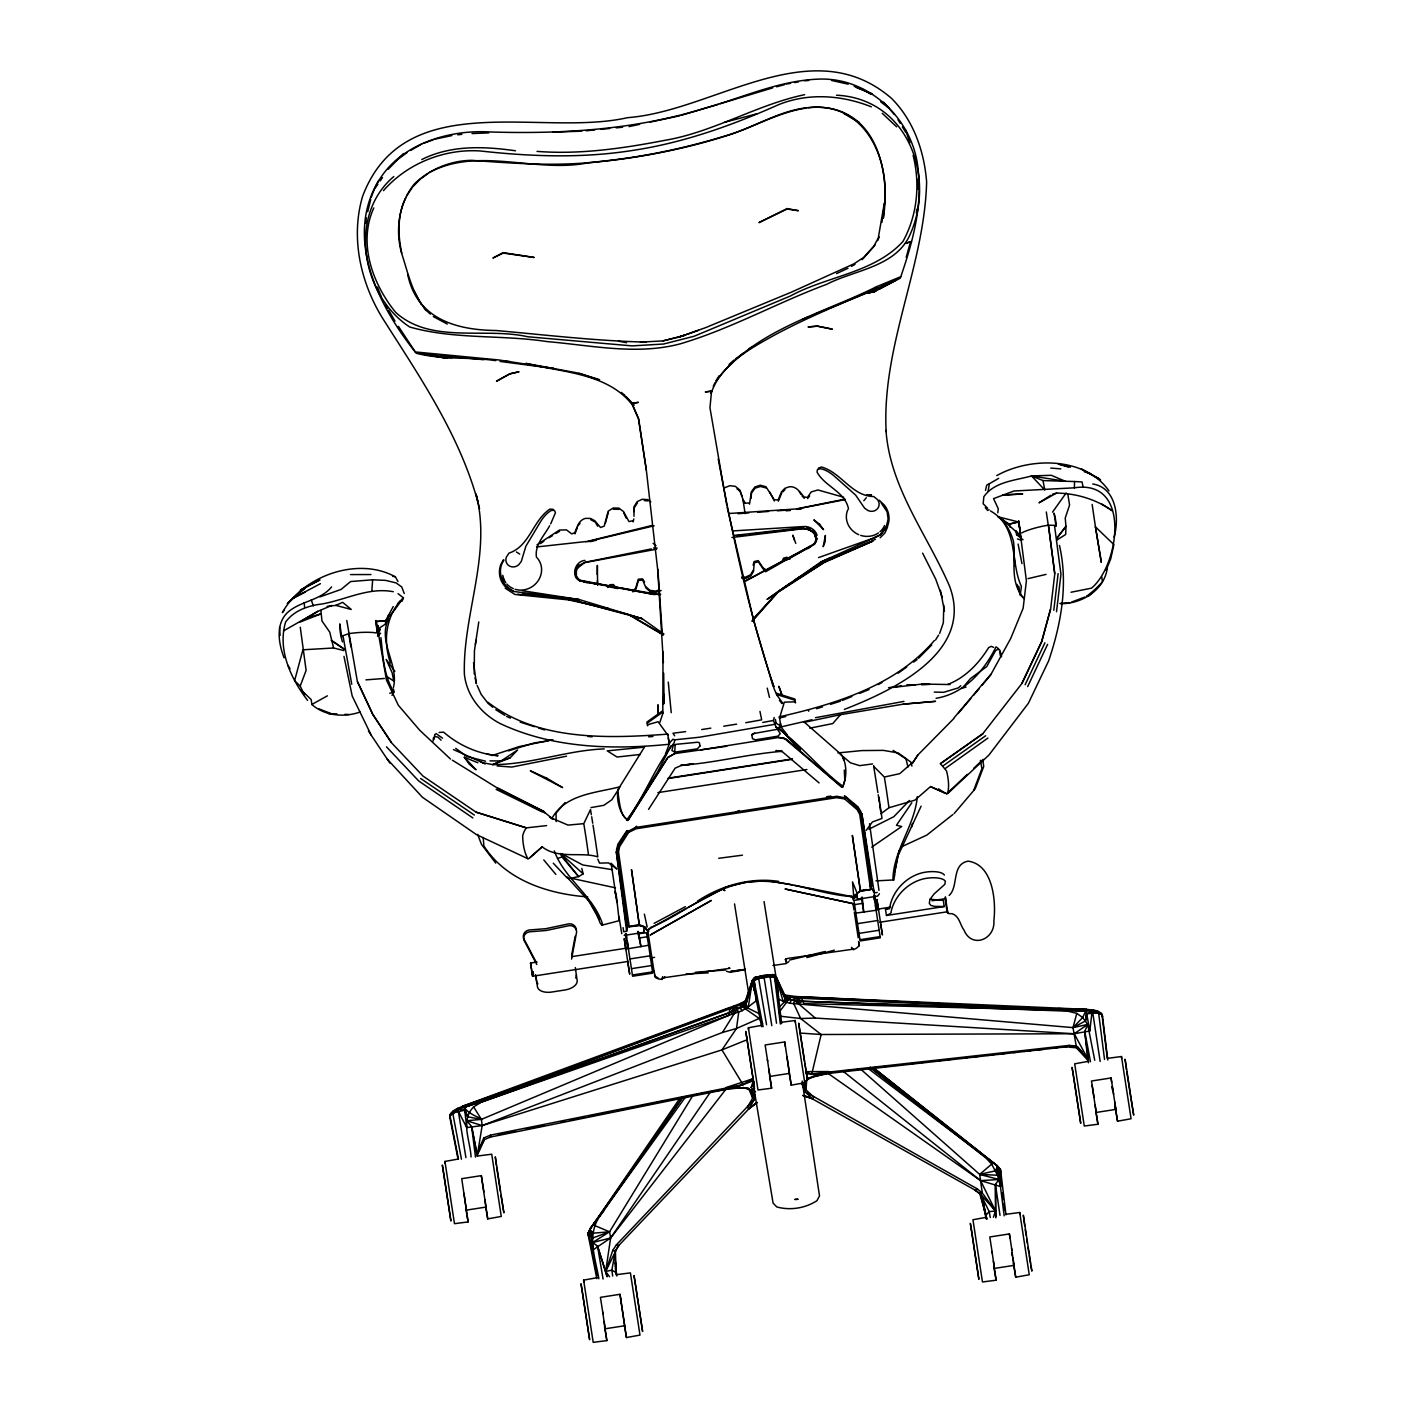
<?xml version="1.0" encoding="UTF-8"?>
<svg xmlns="http://www.w3.org/2000/svg" width="1413" height="1413" viewBox="0 0 1413 1413"><rect width="100%" height="100%" fill="white"/><g stroke="black" fill="none" stroke-linecap="round" stroke-linejoin="round"><path stroke-width="1.5" d="M377.73 633.713L375.77 620.501L376.865 629.739L385.555 623.981L385.572 620.855L393.238 606.548M1076.777 1013.368L1082.676 1017.537L1087.692 1024.443L1084.742 1031.437L1087.904 1060.404L1076.529 1047.792L1073.015 1027.622L1076.777 1013.368L1067.822 1011.178L802.213 1001.287L785.381 999.415L783.138 1001.375L777.786 998.62M457.936 1158.625L449.899 1117.683C449.299 1110.742 458.112 1108.446 463.058 1106.061L740.235 1003.619L746.082 1000.598L754.948 977.354L772.858 974.581L776.037 976.683L785.504 996.536L784.303 1002.1L778.581 1007.734M860.694 813.658L857.726 808.713L845.292 796.879L857.567 807.741L860.535 812.722L871.256 887.558L870.549 889.519L860.287 891.161L857.196 893.405L854.07 898.527L850.485 896.513C815.637 893.67 781.972 876.908 746.612 882.33C710.88 887.982 683.397 914.176 650.616 927.511L647.702 930.531L643.851 926.628L639.506 925.391L628.626 926.08M598.865 1278.712C595.544 1259.054 586.943 1236.499 598.741 1217.812L682.779 1097.442M827.947 1073.315L980.587 1180.614L1000.457 1186.531L1000.422 1169.31L996.271 1164.948L873.64 1067.928M664.057 703.533L663.686 673.189M731.263 1088.346L746.453 1087.798L752.105 1090.624L752.652 1098.148L747.265 1107.403L748.943 1108.746L754.471 1099.243L754.542 1094.669L752.105 1090.624L743.044 1087.392M827.877 1073.015L809.172 1078.066L805.993 1081.122L804.756 1084.831L806.011 1089.865L813.747 1097.089L812.546 1098.872L804.633 1091.454L804.545 1082.482L809.172 1078.066L813.976 1075.929M762.508 1023.471L759.205 1018.49L742.885 1007.063L744.192 1001.782L747.371 1007.84L760.123 1014.163M997.825 512.778L998.232 508.68L993.569 498.63L1013.951 491L1074.392 487.821L1074.516 481.533L1043.006 480.561L1031.508 475.951C1015.24 480.491 994.399 481.621 983.854 496.705L983.165 503.752L987.634 508.256M449.899 1117.683L449.917 1115.369L458.395 1109.452L739.617 1005.173L744.598 1002.877L752.458 980.339L772.858 974.581L776.037 976.683L783.138 1001.375L789.973 1003.283L1073.015 1027.622L1085.555 1020.893L1086.615 1009.359C1091.949 1010.101 1101.292 1009.677 1102.529 1016.477L1107.792 1060.068M597.187 574.42L597.399 565.589M388.716 618.488C377.077 641.961 399.278 664.269 393.397 687.583M662.821 713L663.015 651.852M597.346 565.465L597.646 584.841M663.456 704.239L663.757 694.154M365.985 223.448L366.197 217.814M393.291 591.711C368.563 586.96 345.867 599.783 321.987 603.987C308.175 605.682 294.045 610.398 285.55 622.126C277.407 649.962 290.848 678.629 307.61 700.424M433.19 740.977L433.332 738.081L435.222 736.526L437.995 737.18L441.068 740.2M433.95 739.547L434.815 734.548L436.228 733.665L442.499 738.151M644.787 746.559L618.205 789.249C615.838 798.61 619.83 815.566 628.22 820.141L667.854 757.633L674.655 753.606L675.131 744.898M806.258 1073.703L811.769 1074.004L821.147 1034.51L800.659 1018.526L793.717 1003.566L795.625 996.501L783.385 994.823L785.504 996.536L801.613 998.32L1092.125 1011.178L1101.91 1014.269L1102.529 1016.477M887.576 526.961L884.997 532.86L880.105 537.805M916.436 213.116L916.701 209.248M918.132 189.271L917.726 179.257M371.866 590.563L372.643 579.807L385.555 580.372L396.135 582.933L401.751 586.978L404.242 593.531M806.788 1079.002L806.011 1089.865L804.633 1091.454L977.266 1188.863L982.3 1192.996L995.529 1211.012L995.723 1216.54M474.22 673.895L474.432 650.722L478.777 621.985M465.919 1157.618L457.83 1108.234L452.672 1112.737L461.45 1159.208M617.852 792.181C619.565 800.517 619.618 816.202 628.22 820.141M633.907 511.577L634.225 507.815L637.422 502.798M870.655 885.792L870.585 889.466L859.74 814.418L857.179 809.684L844.568 798.875L836.461 797.691L636.133 828.76L628.714 832.345L619.671 846.528L618.541 851.827L629.244 926.946L639.365 925.374L643.127 926.592L647.702 930.531M998.956 1167.986L1000.068 1173.373L1000.422 1169.31L996.271 1164.948M894.906 874.064L893.723 879.946L875.919 880.882M711.534 391.136L705.352 391.949L711.551 391.101L709.962 407.792L726.741 505.077M943.796 605.17L943.336 622.78L939.663 633.413M750.886 498.718L751.557 493.013L755.019 488.227L760.406 486.461L766.111 487.962M775.896 978.838L774.024 974.846L763.762 975.429L753.818 977.99L752.458 980.339L748.342 1006.763L742.214 1010.684L481.444 1102.105L464.365 1107.244L463.058 1106.061L460.249 1109.134M1053.798 610.292L1058.125 573.625M1056.518 611.723L1060.951 574.279L1054.487 525.353L1048.269 525.194A47.194 17.451 -9 0 0 1023.948 531.783L1021.882 532.842M656.586 549.18L585.106 562.551C578.924 563.928 574.437 570.781 576.451 576.946L580.001 580.566L596.392 584.187M881.924 222.424L882.436 218.185M882.966 213.946C893.122 164.915 867.423 100.464 808.148 107.794M1000.457 1186.531L997.525 1175.245L997.49 1166.114L873.287 1067.698M917.302 796.632C914.829 825.722 893.369 850.22 892.945 879.487L893.723 879.946M605.329 523.393L608.314 512.424M1021.369 536.516L1002.841 519.79C1007.451 526.766 1011.743 534.043 1013.651 542.274C1015.682 561.773 1009.341 582.721 1024.319 598.776L1020.274 594.944L1021.405 586.448C1009.783 561.403 1019.356 527.349 990.46 510.923M999.874 1173.179L1000.422 1169.31L998.267 1169.222L1004.184 1215.869M607.184 1276.787L605.665 1271.47L610.628 1237.982L609.551 1231.8L693.235 1094.898M475.386 644.434L476.004 640.23M988.164 491.123L989.33 483.758L998.655 478.353M1085.555 1020.893L1086.703 1013.757L1085.767 1010.878L795.625 996.501L801.613 998.32L803.891 1003.654L1085.767 1010.878L1082.676 1017.537L1073.015 1027.622L1087.692 1024.443L1094.739 1060.262M799.97 1033.044L821.147 1034.51L1074.233 1033.751L1089.794 1030.978L1092.284 1009.853L1098.555 1012.573L1104.542 1059.467M452.672 1112.737L452.902 1111.325L456.576 1110.229M481.144 1145.36L484.27 1139.637L490.541 1137.041L726.264 1089.352L726.264 1087.427L752.175 1079.037L751.663 1081.404L743.026 1084.654L490.541 1135.116L483.741 1137.942L484.27 1139.637L477.382 1155.092L482.151 1125.578L481.409 1119.379L473.638 1106.909L481.444 1102.105L729.956 1012.485L745.587 1005.597L748.342 1006.763L756.344 1000.757M775.401 719.411L776.09 723.226L774.554 724.357L699.523 737.215L674.725 739.829L674.16 742.938C655.049 765.881 645.158 796.226 626.63 820.017L626.948 820.299M571.629 955.17L575.162 936.289M571.576 959.091L576.663 931.803A6.694 6.447 -10.4 0 0 568.997 925.674L546.089 930.513L529.345 931.821A6.694 6.447 -10.4 0 0 523.852 939.998L536.781 964.478M899.11 850.661L894.5 873.34L897.767 856.243L921.099 806.169M377.112 632.106L378.384 625.835M711.551 391.101L711.039 393.538C720.701 364.731 749.049 349.223 773.953 335.376C807.035 317.501 841.971 303.442 876.36 288.376M1114.08 537.17C1119.432 518.182 1116.676 487.679 1092.744 483.988M900.84 276.648L876.678 286.645L875.742 290.813L873.693 291.732L867.052 292.933L816.184 313.686M1107.386 566.966C1105.372 589.486 1081.775 604.216 1060.598 603.616M376.812 632.406L378.278 625.959M756.503 997.048L752.935 983.148L754.948 977.354L758.551 977.99L759.081 976.454L768.707 974.952L770.085 976.63L774.607 977.566L776.479 979.509L781.654 1023.648M623.08 927.599L623.698 931.732L626.63 931.308L628.061 924.985M471.059 1156.982C470.317 1140.909 460.002 1120.456 473.638 1106.909M633.112 521.874L633.801 518.96M985.479 490.399L986.733 485.154L989.33 483.758M938.515 788.878L945.138 793.152L930.761 786.723L946.692 793.788L947.823 792.728A140.417 50.744 44.4 0 0 946.533 770.915L940.404 763.674L982.9 733.612L1022.129 683.203L1041.752 641.696L1050.601 609.286L1054.822 573.537L1048.428 525.159L1054.663 573.554M700.565 749.914L778.51 737.498L783.703 737.833L841.618 787.041L843.119 786.44C818.975 768.831 800.5 743.786 776.002 727.147L773.441 720.489L774.165 717.539M367.698 211.738L370.701 199.569M749.508 504.158L751.38 491.795L754.86 486.99L760.229 485.224L765.952 486.726L774.236 499.76L778.174 499.919L781.513 491.848L784.869 488.297L789.584 486.708C796.755 486.231 800.182 492.483 804.191 497.093L807.459 497.341L811.239 491.901L817.968 489.958L843.773 497.288M874.771 287.51L873.693 291.732L875.495 288.146M617.393 851.403L618.841 845.751L627.549 831.621L635.444 827.506L836.743 796.278L845.433 797.833L844.568 798.875M781.689 493.066L778.351 501.156M876.89 286.592L875.742 290.813L877.084 286.892M804.633 1091.454L803.291 1087.109L805.993 1081.122M753.111 565.165L754.1 561.544L758.216 560.625L763.197 568.008L766.111 569.916M745.587 1005.597L752.458 980.339L754.365 990.425L752.175 982.847L745.587 1005.597L742.955 1003.689L740.341 1008.334L742.214 1010.684M755.566 1091.772L751.062 1087.445L754.242 1081.916M1050.442 609.25L1041.611 641.626L1022.005 683.115M1000.068 1173.373L1000.722 1171.006L998.267 1169.222M817.385 538.547L814.665 544.146L811.451 546.125L745.11 581.326M577.316 527.72L574.95 533.867M906.21 257.36L910.149 243.177M663.209 712.435L659.818 722.414M373.791 207.923C357.754 243.23 372.555 284.031 395.711 312.414C431.036 344.348 484.8 327.004 527.826 336.771L632.035 345.885L663.58 344.03L694.154 336.241L790.203 296.094C826.623 276.171 874.046 273.062 902.925 241.499C917.355 215.5 920.305 184.043 913.116 155.359M751.062 1087.445L753.871 1083.012L751.946 1084.16M870.549 889.519L860.411 891.091L856.49 893.652L854.07 898.527L857.196 893.405L852.516 881.871L853.593 894.959L855.236 897.096L851.156 896.125L854.706 898.014M788.754 737.48L778.969 728.313L779.852 725.452L776.09 723.226M789.973 1003.283L791.068 1000.457L787.218 996.819L784.303 1002.1L788.295 1000.033L787.218 996.819L785.451 995.388L785.504 996.536M785.787 716.532L779.552 717.981L784.339 702.173L794 701.855M746.082 1000.598L752.458 980.339L753.659 987.404M731.952 537.488L803.679 528.656C811.539 527.455 820.264 537.488 814.065 544.27M745.552 1040.339L721.955 1049.894L482.151 1125.578L466.732 1127.592L464.365 1107.244L728.419 1008.387L729.603 1009.483L729.055 1015.258L481.409 1119.379L466.714 1120.739L471.624 1126.532L477.099 1153.75L484.27 1139.637M609.568 1276.751L605.665 1271.47L612.8 1250.311L616.421 1244.818L754.471 1099.243L750.303 1089.759M993.427 1217.229L995.529 1211.012L995.441 1184.377L998.973 1179.519L979.686 1174.397L860.941 1069.394M385.555 623.981L388.646 614.902M854.794 894.924L853.593 898.085L850.255 896.248L794.601 885.35M377.942 635.249L380.203 629.138L377.677 632.335M360.068 712.028C344.26 717.645 324.69 715.985 311.849 704.469L311.16 699.559L302.93 691.734L300.21 686.1L306.109 670.416L300.28 627.248M973.787 790.097L981.929 768.637L980.392 760.353M815.036 543.051L816.29 539.766L814.665 534.026L810.25 529.928L803.626 528.374L762.667 532.842M877.738 240.634L879.204 236.907M842.872 786.811L844.78 780.206L844.285 770.103M782.272 561.244L783.491 558.17L786.917 557.252L789.92 559.177M1071.036 592.241L1091.472 588.161C1119.167 565.43 1131.778 478.848 1074.392 487.821M1106.079 570.251L1110.706 558.93L1113.903 544.606L1095.446 526.89L1092.161 504.441M729.603 1009.483L734.725 1005.95L733.435 1010.913L734.195 1013.633L722.485 1032.461L482.151 1125.578L466.714 1120.739M477.099 1153.75L483.741 1137.942M911.491 827.206L912.498 823.443M405.778 197.997C397.212 215.112 397.812 234.982 401.804 253.245M371.213 197.555C386.968 148.347 443.17 128.972 490.717 131.992C563.045 134.147 636.256 129.678 705.688 107.936C742.673 97.55 778.793 80.753 817.685 79.163C869.384 76.496 914.388 120.264 918.238 170.885C922.495 207.481 912.056 244.184 900.258 278.202L878.798 289.347M616.421 1244.818L618.117 1246.16L619.141 1245.118L615.414 1250.593L616.033 1272.618L611.864 1270.128L605.665 1271.47L618.117 1246.16L749.967 1107.704L756.22 1103.27M590.652 1227.844L587.985 1233.266L589.451 1237.064L588.938 1231.571L590.652 1227.844L604.075 1210.411M665.488 753.924L669.903 742.496L672.906 739.246L674.725 739.829M1025.131 684.722L1044.931 642.791M1027.675 686.594L1047.616 644.31M591.358 814.718L590.51 809.543L583.781 823.655L568.026 825.104L552.854 818.622M713.265 386.314L714.996 382.729M378.737 180.422C343.836 238.55 378.808 306.55 416.252 353.268C442.393 359.997 468.992 356.712 495.68 360.615M788.295 1000.033L778.916 1012.573M761.642 1026.739L752.935 983.148L754.206 980.728L758.304 978.467L774.554 976.1L776.479 979.509L778.404 996.589L774.554 976.1L769.696 976.259M801.613 998.32L802.372 996.907L1086.615 1009.359L1057.966 1008.546M670.998 745.764L657.628 771.887L627.46 820.458M503.328 559.972L500.714 564.794A23.526 22.06 -25.2 0 0 504.724 586.077L513.855 591.499L579.118 599.501L642.103 618.647L663.916 634.048M766.57 1024.796L758.551 977.99M504.035 560.06C496.104 570.94 502.092 586.307 513.855 591.499M550.699 523.87L555.468 512.689L554.426 510.393L551.6 510.376A13.653 4.663 -53.3 0 0 540.349 522.033L525.883 546.195L521.273 561.509L518.589 564.9A8.001 7.436 -35.7 0 1 506.366 557.075L508.98 553.137C529.804 546.16 532.807 520.443 549.851 509.139L553.137 509.298M588.938 1231.571L587.985 1233.266L589.451 1237.064M392.002 695.355L393.874 692.087L393.556 689.085M753.341 570.198L750.568 574.755L745.534 577.175L741.666 577.069M804.545 1082.482L809.172 1078.066M549.639 525.76C544.252 535.774 534.432 544.994 536.481 557.393M935.512 640.054L938.621 635.073M822.702 562.604L872.987 541.091L823.461 562.886L767.224 599.253L820.794 562.021L880.246 535.138L886.569 525.742L888.106 518.889L887.117 511.789L881.164 502.94M875.053 245.138L862.124 259.709M803.291 1087.109L804.756 1084.831M715.861 380.945L719.323 375.575M618.24 789.832L611.811 799.793L603.81 805.322L590.97 807.6M627.814 820.494L667.854 757.297L674.637 753.659M648.532 809.366L675.131 768.16L680.96 765.616L693.041 763.903L680.783 765.316C714.925 763.02 748.466 753.853 782.325 751.327L775.914 750.568L782.131 751.557L819.098 782.908M406.573 196.107L412.472 187.134L420.244 179.151L427.892 173.622M626.718 830.897L617.993 844.073L616.545 849.46L626.365 925.515M917.885 754.984L912.162 763.603L917.885 754.966L953.934 718.458M977.266 1188.863L976.065 1190.664L974.74 1189.976L980.763 1194.462L995.529 1211.012L989.188 1211.612L985.885 1215.251L986.875 1219.313L982.441 1199.019L985.885 1215.251L979.863 1194.073M647.348 930.054L686.382 908.276M911.809 802.761L896.46 825.263L901.706 826.517L871.697 847.164M710.262 1092.32L610.628 1237.982L593.354 1249.657L588.197 1234.98L590.104 1232.525L589.875 1229.328L679.3 1099.12M1075.823 1046.821L1070.312 1046.362L829.201 1073.385L811.769 1074.004L805.534 1072.432M375.522 187.576L377.836 184.238M380.15 180.917L382.464 177.579M716.444 380.627C754.613 329.706 821.924 314.039 876.678 286.645M682.355 1097.671L589.875 1229.328L592.683 1238.018L609.551 1231.8L592.612 1242.539L597.522 1246.072L605.665 1271.47M785.381 999.415L776.037 976.683L777.309 986.857L776.779 979.032L785.381 999.415L787.218 996.819M1052.526 512.142L1066.126 493.013M685.005 1097.707L589.875 1229.328L593.177 1233.178L609.551 1231.8L594.944 1225.636M577.475 568.15L585.053 562.268L651.375 548.915M729.956 1012.485L734.954 1007.204L737.074 1009.624L734.195 1013.633L729.956 1012.485L464.365 1107.244L467.632 1116.729C499.601 1123.158 468.975 1117.135 464.365 1107.244M879.434 893.723L877.667 896.107L857.567 899.216L856.614 893.864M866.151 830.385L872.404 821.977L881.995 818.427L878.957 797.215M1057.171 538.07L1065.967 526.36L1065.225 518.059L1069.57 505.059L1067.91 494.568M726.158 1088.911L610.628 1237.982L592.612 1242.539M578.941 564.705C575.232 568.22 574.031 574.543 577.634 578.553M552.377 817.597C566.048 793.912 596.71 792.887 620.466 786.652M807.618 498.577L809.631 496.016M1057.154 537.488L1065.967 526.36L1065.685 534.467L1056.889 540.031M883.16 531.094L880.281 534.662L872.528 538.424L818.533 557.587M632.547 591.8L635.832 587.755L638.287 579.224L642.491 578.853L644.575 581.997M633.819 591.676L635.991 588.974L638.446 580.46L642.668 580.072L646.077 588.091L650.139 591.588L655.703 592.365L661.178 590.457M577.776 526.06L580.001 523.322M284.296 610.239L282.335 612.624C302.47 575.992 357.842 556.033 395.393 576.857L397.954 581.52M607.608 587.455L609.868 584.717L613.419 584.54L615.538 587.101M863.838 500.732L866.31 497.747M450.5 759.046L419.59 730.115L398.272 705.175L386.438 680.006L376.388 621.49L385.572 620.855L394.368 610.257L403.412 597.823L398.024 593.637M934.311 640.548C895.754 685.623 835.366 704.133 779.393 716.815L779.552 717.981M931.768 644.929L918.609 658.228M963.525 686.753L970.431 678.611L986.786 666.53L995.529 650.722L997.843 649.274L999.962 650.192L1001.552 656.798M954.181 717.663L990.743 674.425M958.155 713.494L970.802 698.534M973.61 695.231L979.227 688.573M982.035 685.27L990.46 675.29L1010.719 638.446L1023.136 608.261L1026.403 580.761L1018.649 520.796L1020.61 534.008M954.217 813.499L975.217 788.754L983.731 766.5L982.847 760M565.059 802.602L556.016 813.164L556.21 821.607M903.349 704.133L935.459 701.343L903.349 704.133L840.452 714.695L832.769 723.58L809.773 728.172M388.239 169.242L403.553 153.54M751.928 621.066L777.609 591.923L790.15 583.269M752.423 620.996L778.21 591.87L753.076 618.947M383.488 190.649C407.138 163.431 444.389 148.542 480.332 150.979C531.041 156.596 582.386 158.45 632.971 150.379C683.539 142.766 731.846 125.492 778.369 104.774C808.059 92.587 841.936 95.024 871.344 106.84M662.679 976.63L661.779 979.439L658.546 978.944L655.173 977.425L654.537 974.793M635.444 827.506L636.662 826.216M782.802 491.883L785.045 489.534M604.234 748.925C566.419 750.268 530.405 764.751 492.695 764.61L510.075 757.863L517.6 749.985L501.12 760.953L492.695 764.61L482.751 762.702L453.485 749.596M909.46 800.465L893.811 816.714L868.871 829.254M749.967 1107.704L748.943 1108.746L757.492 1102.458M397.512 603.81L403.412 597.823L401.928 601.267L400.091 601.108C385.36 618.47 383.312 641.944 390.412 662.98M842.448 787.112C847.252 777.768 847.005 763.303 841.389 754.63L803.997 721.866M393.803 176.554C347.351 215.694 361.834 295.865 409.735 327.004C454.085 339.65 501.862 334.598 547.414 341.628C591.323 345.337 636.486 355.387 680.024 343.907C730.751 328.929 777.221 302.718 826.711 284.313C854.918 269.759 896.319 266.951 910.308 234.028C936.165 175.583 906.74 98.557 836.514 95.201M377.536 636.274L380.592 633.236M801.524 1084.636L803.82 1082.393M949.165 895.453C958.932 886.357 951.09 864.438 968.064 861.153C992.774 864.438 996.253 900.593 993.869 920.693C995.353 939.486 971.861 949.006 963.984 930.107C959.939 924.667 959.409 915.854 951.973 913.663C949.695 913.646 946.922 914.14 947.452 910.943M946.692 793.788L967.304 774.359M973.645 768.372L983.148 759.399M947.611 793.611L988.941 755.037L1028.399 703.25L1048.658 660.825C1061.163 623.91 1068.352 584.028 1059.467 545.418M777.45 729.214L780.241 733.647L777.998 736.155L755.496 739.829L752.511 738.716L751.787 734.76L753.005 733.665L779.746 728.896L800.729 748.908L793.241 741.772M596.374 913.275L600.189 923.148L601.903 925.197L602.662 924.508C593.866 895.948 564.405 879.116 554.32 850.909M452.354 357.489L420.032 353.533M729.073 364.448L733.824 360.138M615.414 1250.593L611.864 1270.128L612.677 1276.08M880.246 535.138L887.276 526.766A23.526 22.025 10 0 0 884.52 505.271L879.222 500.202M541.938 847.041L529.946 857.638A4.893 1.713 -62.3 0 1 527.438 857.921A140.417 49.049 -62.3 0 1 522.669 836.655A7.454 2.614 -62.3 0 1 526.36 827.877L546.619 825.598M752.776 1090.306L754.613 1088.681L752.97 1086.032M530.034 857.532L541.938 847.023M960.769 685.747L958.367 687.866L943.619 692.317L934.276 692.087M912.091 762.914L899.71 773.67L884.326 777.044L873.676 766.305M930.69 786.44L914.865 800.164L888.971 807.759L880.97 813.694M284.084 657.822C278.644 643.816 275.376 624.511 287.175 612.871C300.262 600.737 320.097 600.984 331.596 586.907M869.913 1067.345L985.744 1157.795L991.661 1164.118L979.686 1174.397L982.3 1192.996L980.763 1194.462L985.885 1215.251L980.074 1192.395M616.474 896.69L619.159 920.358M936.06 698.305C964.196 693.695 984.278 670.839 996.024 646.854L998.726 648.903M647.225 723.173L662.573 712.205M1096.894 588.126L1086.597 596.357L1089.052 595.738L1102.458 581.856L1101.787 576.946M467.632 1116.729L464.365 1110.265L458.395 1109.452L449.917 1115.369L458.448 1159.155M952.927 814.489L926.822 835.083L900.911 847.076M807.9 548.703L811.027 546.266L786.458 560.113M731.475 1008.44L734.725 1005.95M629.244 926.946L628.273 925.056M751.592 1106.467L756.485 1102.794M395.234 161.312L406.979 152.604M735.484 358.92L743.856 352.755M748.872 349.082L752.228 346.609M536.975 544.853L559.424 530.052L566.454 529.875L571.735 533.902L574.773 532.666C577.193 527.049 578.588 520.055 585.583 518.359L590.563 518.43L594.855 520.779L600.507 527.473L604.234 526.113L608.155 511.206L613.154 508.026L618.841 508.079L623.592 511.612L628.962 521.591L632.953 520.655M898.138 673.189L906.74 667.007M913.628 662.079L917.072 659.606M945.244 768.478L987.934 738.045M540.49 543.599L543.846 541.214M841.618 787.041L842.537 786.97M943.036 765.864L985.673 735.749M940.404 763.674L982.989 733.736M780.471 1016.247L800.659 1018.526L815.283 1018.067L1074.233 1033.751L1087.692 1024.443M793.735 580.778L799.122 577.069M767.224 599.253L820.847 562.674M996.766 475.598C1030.271 456.788 1085.149 456.717 1108.975 490.912M788.949 961.599L785.769 963.666L772.964 965.485M1050.707 495.345L1038.997 502.816L1056.588 493.066C1076.512 493.42 1095.834 499.248 1112.243 510.711L1101.645 503.982M1085.767 1010.878L802.213 1001.287L798.469 1003.672L794.548 1000.722M765.581 571.753L814.241 543.775M777.609 591.923L823.461 562.886M708.125 1092.214L726.264 1089.352L743.026 1084.654L752.175 1079.037M453.679 1113.161L450.394 1115.175L450.553 1113.656L454.438 1111.854M548.986 537.752L552.518 535.598M556.051 533.443L559.583 531.288M581.803 868.447L583.163 873.852L578.606 876.625L571.046 878.215L615.45 887.841M331.808 605.453L317.731 611.387L283.483 630.922M688.272 907.287L726.565 886.887M410.688 150.449L421.798 143.985M832.01 558.188L835.789 556.016M802.213 1001.287L795.819 997.772L791.068 1000.457L789.708 995.953L785.716 996.183M311.849 704.469L327.357 695.832M851.456 266.351L854.989 264.39M305.031 592.188L292.862 598.335L306.656 586.66L300.28 590.157L319.974 579.86L306.656 586.66L287.334 603.651L292.862 598.335L320.433 583.675M626.1 933.657L632.6 976.242L652.735 973.115L648.602 945.262L627.672 948.812L625.305 934.081M751.787 734.76L754.807 733.1M697.439 901.141C721.248 885.545 750.303 877.102 778.722 881.412M874.435 291.732L867.847 292.986L874.435 291.732L895.63 280.269L881.889 286.08M810.762 546.001L744.457 581.291M878.232 684.563L881.889 682.585M654.131 923.36L685.358 906.669M317.731 611.387L300.033 622.073L321.21 613.772L320.91 610.416M867.052 292.933L890.702 282.211M628.555 922.866L626.613 923.89L616.245 851.491L626.63 931.308M508.397 750.886L534.503 742.867L548.085 740.96M439.125 732.464L443.594 732.128C458.819 745.34 477.93 753.888 498.047 755.743L486.884 754.118M429.428 172.51C478.265 146.157 535.633 173.428 588.055 162.831C635.673 158.627 682.938 149.743 728.49 135.118C754.401 126.622 778.863 112.192 806.028 108.112M929.895 899.251L943.266 900.381L944.237 906.528L886.463 915.483L885.474 909.336L887.647 908.259A6.906 2.561 -9 0 0 890.155 905.38C893.775 889.307 907.588 875.813 923.713 872.457A18.775 6.941 -9 0 1 944.379 875.071M886.463 915.483L888.636 914.423A6.906 2.561 -9 0 0 891.126 911.544C894.747 895.453 908.559 881.959 924.685 878.603A18.775 6.941 -9 0 1 945.35 881.217L944.838 884.326L934.046 893.97L929.878 899.604L929.312 903.419L930.867 905.397L934.399 906.369L944.237 906.528M662.414 710.969L647.066 721.955L647.649 725.84L647.49 724.622M1089.794 1030.978L1086.703 1013.757L1092.125 1011.178L1101.91 1014.269L1107.315 1058.531M836.531 273.592L847.924 268.311M492.113 755.549L519.295 746.541L552.96 739.741M871.768 540.914L875.459 539.254M989.118 509.757L987.581 510.446L985.285 507.585M335.87 605.382L342.67 602.327L351.254 609.462L335.87 605.382L327.145 606.354M820.794 562.021L829.643 558.117M832.116 558.4L869.79 541.797M808.731 1078.79L814.506 1076.335L829.201 1073.385L828.636 1071.549L805.587 1071.655M802.619 319.356L808.466 316.901M759.205 1018.49L736.526 1028.47L722.485 1032.461M1028.01 578.641L1046.079 574.385M844.373 709.414C892.963 690.374 974.988 652.276 949.395 585.847C927.264 534.573 890.049 488.015 885.986 430.4L886.145 431.566C881.659 345.814 924.42 266.439 926.628 181.959C924.243 151.35 913.54 120.246 891.391 98.256C811.433 29.408 714.042 111.221 627.637 117.65C540.49 137.52 404.418 85.716 362.576 196.372C350.583 237.19 360.262 281.558 382.04 317.377C419.237 376.07 459.931 435.098 478.124 503.028M736.102 811.874L739.335 810.532M947.84 684.404C965.362 677.692 978.944 663.333 988.641 647.596L991.325 646.342L993.657 647.401M842.289 700.442L851.862 696.538M859.51 693.412L869.083 689.526M724.745 487.715L729.85 485.683L735.378 486.355L739.917 490.17L742.955 499.372L745.093 513.643M1071.69 602.026L1084.725 597.081M423.723 143.278L433.385 139.763M818.321 468.18L821.518 467.014C841.247 472.454 851.792 496.246 873.764 496.564L877.455 499.531A8.001 7.418 20.1 0 1 868.253 510.676L864.668 508.256L855.607 495.062L834.606 476.393A13.653 4.804 35.4 0 0 820.246 468.727L817.456 469.593L817.067 472.136C824.892 486.655 845.239 491.671 848.524 508.998M319.956 596.904L341.134 589.398L350.636 581.538L372.643 579.807M585 560.413C573.413 561.138 570.004 580.655 583.145 581.52L653.742 594.449L660.701 594.219M452.972 1112.967L464.365 1110.265M659.182 589.857L655.544 591.129L649.98 590.351L645.918 586.854M463.058 1106.061L519.278 1086.332M527.614 1083.4L546.354 1076.83M698.481 330.324L679.37 336.965L663.015 340.886L640.442 342.14L646.218 342.105C595.986 340.939 546.001 334.952 495.981 330.501C456.293 330.112 416.764 318.808 407.703 274.44M592.683 1238.018L590.104 1232.525L587.985 1233.266L589.557 1236.799M510.075 757.863L501.12 760.953L489.975 760.883M618.205 789.249L619.283 788.878M421.763 159.528C451.118 144.868 483.935 146.334 515.462 150.767M557.57 858.433L562.038 857.002L578.606 876.625L560.661 854M720.118 103.75L772.628 87.906M816.608 708.725L822.543 706.853M830.473 704.345L840.364 701.219M961.441 688.467L966.033 687.036M834.324 950.172L806.876 957.59M681.614 115.212L718.157 104.385M309.376 617.181L321.21 613.772L321.987 620.996L329.741 632.123L333.609 648.002L343.977 650.598M1052.385 494.267L1056.588 493.066M648.744 724.392L658.122 721.743L667.907 735.29L667.748 734.142C607.714 738.522 538.088 741.066 487.962 702.279M389.705 693.253L393.874 692.087C383.753 675.52 383.011 656.303 380.909 637.652M776.655 86.811L784.674 84.603M783.65 559.407L787.076 558.488M724.604 122.295L757.05 113.747M601.903 925.197L619.141 920.693M825.139 951.497L789.408 960.098M663.015 340.886L684.881 335.252L679.37 336.965L705.493 327.692L791.457 292.138L853.982 263.807L863.696 257.413L873.764 246.286L878.268 238.073L884.273 203.331L883.337 218.167C890.949 169.984 875.371 106.399 815.425 107.229C783.703 107.406 756.556 126.905 726.9 135.418C685.941 148.029 643.833 156.949 601.179 161.329C558.117 166.734 514.915 163.484 471.871 160.34C450.835 160.481 429.976 169.083 414.804 183.531C398.855 202.483 395.163 229.401 401.504 252.962C408.481 273.963 413.02 298.814 430.294 314.11M745.976 1002.153L740.235 1003.619L740.341 1008.334L734.954 1007.204M585.847 541.762L652.047 525.459M376.211 632.971L373.95 632.582A47.194 17.451 -9 0 0 348.887 633.642L342.97 635.691L351.749 684.263M728.56 886.41L746.506 882.118L760.83 881.076M587.737 541.638L654.148 525.795M590.086 541.709L596.445 540.19M435.31 139.057L451.842 135.595M779.393 716.815L780.965 726.936L811.927 719.729M629.068 126.605L639.612 124.344M650.157 122.101L679.688 115.778M815.46 717.698L903.949 701.396M804.032 722.361L840.452 714.695M498.347 1134.657L515.639 1131.159M526.448 1128.969L543.758 1125.472M561.067 1121.975L565.377 1121.092M569.704 1120.226L584.841 1117.153M589.168 1116.288L612.959 1111.466M617.287 1110.6L634.596 1107.085M651.888 1103.588L662.697 1101.398M680.006 1097.901L690.816 1095.711M695.143 1094.845L703.798 1093.097M844.992 499.125L796.296 508.945L728.825 513.52M804.651 94.671C756.52 104.792 713.53 132.151 664.64 140.382C622.638 148.453 579.895 154.688 537.046 151.385M796.632 509.069L845.31 499.584M758.304 978.467L753.783 979.315L763.108 1026.703M815.566 1075.222L819.628 1074.463M762.737 722.449L773.441 720.489M786.67 84.038L790.609 83.332M794.548 82.608L798.486 81.883M877.173 892.415L874.258 892.892L869.984 885.439L872.174 885.81L861.806 813.411L874.258 892.892L873.322 889.166M748.537 1029.706L748.36 1027.781L761.89 1025.308M789.213 1073.032L791.227 1085.184L804.756 1082.711L795.13 1020.504L781.495 1022.27M445.077 1163.376L444.936 1161.451L458.466 1158.996M1088.24 1061.34L1074.692 1063.812L1084.283 1126.02L1097.936 1124.253L1092.143 1085.431M485.683 1206.755L487.732 1218.889L501.262 1216.434L491.724 1154.209L478.071 1155.958M1114.892 1105.302L1117.542 1121.216L1131.071 1118.743L1121.48 1056.535L1107.827 1058.302M583.799 1282.05L583.622 1280.125L597.169 1277.67M624.405 1325.412L626.454 1337.546L639.983 1335.091L630.41 1272.883L616.774 1274.632M745.746 722.714L761.678 719.835L759.964 711.41M986.486 1217.282L972.956 1219.737L982.459 1281.962L996.112 1280.213L992.014 1251.582M1013.333 1263.187L1015.717 1277.193L1029.247 1274.756L1019.744 1212.513L1006.091 1214.262M663.404 662.556L657.734 570.057L646.324 470.017L638.464 418.884L631.858 403.464L638.181 402.369L631.858 403.464L623.981 394.969M1086.703 1013.757L1098.343 1012.891M745.11 969.724L730.203 972.285L726.476 971.279M893.352 687.407L922.23 684.051L950.048 684.546M668.102 778.157L792.251 758.94M566.542 756.185L511.771 767.047L497.129 765.952M1046.309 511.965L1048.269 525.194M723.739 726.194L736.65 724.145M860.305 890.526L866.363 889.572M791.227 1085.184L784.727 1041.946L765.122 1044.984L767.683 1061.322M668.526 778.475L792.446 759.258M657.875 792.622L806.894 769.52M826.552 796.755L830.862 796.084M624.193 935.406L644.293 932.297L643.798 928.606M638.446 933.834L646.5 932.598L648.602 945.262M861.983 899.18L853.929 900.434L860.164 940.952L880.299 937.826L873.835 895.241M639.171 938.02L647.242 936.766M854.653 904.603L862.707 903.349M628.432 961.388L532.577 976.259L530.529 963.048L537.064 962.023M571.912 956.619L626.383 948.176M877.544 909.177L890.614 907.146M931.997 900.735L945.067 898.703L947.081 911.809L879.557 922.283M856.031 913.098L877.031 910.149L874.7 895.418M885.474 909.336L889.766 908.683M630.092 958.915L650.245 955.789M857.673 923.625L877.809 920.499M650.21 958.014L654.572 957.343M631.576 968.647L651.729 965.521M859.139 933.357L879.292 930.231M632.494 974.988L652.629 971.861M860.058 939.698L880.193 936.572M483.882 1191.971L481.338 1175.634L461.733 1178.672L468.127 1221.927L454.474 1223.676L444.936 1161.451M1113.638 1094.316L1111.077 1077.96L1091.472 1081.016L1094.033 1097.353M1114.716 1102.052L1115.722 1109.417L1096.188 1112.455L1095.181 1105.09M626.454 1337.546L620.024 1294.308L600.419 1297.346L602.98 1313.684M1011.938 1250.275L1009.394 1233.92L989.789 1236.958L992.332 1253.296M701.696 729.55L710.81 728.154M633.218 925.727L639.294 924.791L645.882 927.317M346.768 620.448L357.401 681.684L372.696 714.413L391.313 742.567L423.052 776.108L476.305 812.316L526.36 827.877L476.34 812.157M348.728 633.678L350.919 646.871M888.547 687.707L901.459 685.817M674.655 753.606L726.724 746.241M811.769 1074.004L1069.164 1045.39L1076.547 1046.026L1087.886 1059.043L1088.487 1062.77M365.967 679.865L384.336 678.47M872.545 763.921L859.634 765.652L850.414 762.79L841.477 755.213M718.758 858.292L742.461 855.183M767.4 1059.609L771.622 1088.222L757.986 1089.988L748.36 1027.781M602.68 1311.97L606.848 1340.601L593.195 1342.35L583.622 1280.125M457.812 134.836L461.804 134.323M685.623 731.634L672.994 733.241L674.602 735.82M731.51 1087.975L737.604 1087.251M734.566 535.403L803.467 527.579M640.354 754.454L617.057 757.032L607.237 750.868L644.222 747.141M536.569 546.955L586.112 541.532M736.791 535.668L745.41 534.732M749.72 534.255L758.357 533.319M829.784 1072.538L836.337 1071.813M842.907 1071.107L849.46 1070.4M856.031 1069.676L862.584 1068.97M869.136 1068.246L875.707 1067.539M882.26 1066.833L888.83 1066.109M895.383 1065.402L901.936 1064.678M908.506 1063.971L915.059 1063.265M921.629 1062.541L928.182 1061.834M934.735 1061.11L941.305 1060.404M947.858 1059.697L954.411 1058.973M960.981 1058.266L967.534 1057.542M971.914 1057.065L980.657 1056.112M987.21 1055.405L993.781 1054.699M1000.333 1053.974L1004.714 1053.497M1013.457 1052.544L1017.837 1052.084M1024.39 1051.36L1030.942 1050.654M1037.513 1049.93L1044.066 1049.223M1052.809 1048.269L1057.189 1047.792M1063.742 1047.086L1070.312 1046.362M726.264 1089.352L741.013 1087.745L747.141 1088.346L752.105 1090.624M867.352 495.239L871.468 494.815L866.717 494.886M451.842 357.489L443.399 357.86L421.321 353.815L436.405 355.158M837.927 752.935L861.718 750.586L883.478 750.374L898.244 752.97L910.784 762.031L911.933 766.093M581.82 131.197L552.695 132.115M586.13 130.791L594.714 129.943M601.161 129.325L609.745 128.477M616.174 127.859L622.621 127.223M725.611 969.989L695.496 972.268M648.691 736.827L652.965 736.491M667.748 734.142L669.32 744.245C612.8 749.914 553.242 748.325 500.909 723.915C481.586 714.219 466.467 695.85 464.365 673.913C462.793 613.737 491.901 554.391 476.04 493.985L479.537 508.821M804.386 80.806L808.66 80.488M749.349 502.922L745.269 503.24L742.955 499.372M1059.909 603.475L1069.835 602.733M737.957 513.696L748.872 512.901M757.615 512.248L768.531 511.453M777.274 510.817L790.379 509.846M796.914 509.369L801.295 509.051M786.052 510.8L790.362 510.482M376.388 621.473L385.572 620.855M733.559 530.882L803.185 526.572C809.137 525.883 815.407 529.433 817.103 535.315M843.596 1071.637L980.587 1180.614L998.973 1179.519M333.609 648.002L302.912 649.786L294.593 680.695L300.21 686.1M328.575 713.671L336.965 713.865M778.563 737.551L786.087 738.964L842.13 787.253M686.082 974.016L708.178 972.886M610.027 585.936L613.578 585.777L615.697 588.32M472.03 133.564L488.704 132.91M921.4 684.616L929.807 684.316L921.435 684.457M1031.508 475.951L1051.29 475.298L1065.402 481.303L1031.508 475.951L1044.755 489.975L1043.006 480.561M350.548 574.579L370.965 574.543M613.33 509.263L619 509.316M653.477 547.979L657.08 548.032M840.24 754.613L841.389 754.63M741.825 578.306L745.693 578.412L750.727 575.974L753.518 571.417L754.259 562.763L758.375 561.862L763.356 569.227L766.27 571.135M1027.092 1007.663L1044.737 1008.175M869.03 1069.164L997.49 1166.114L997.525 1175.245L979.686 1174.397L995.582 1170.776L997.49 1166.114L870.355 1067.416M587.296 582.915L583.534 581.538L660.154 594.767M1074.516 481.533L1082.022 481.939L1083.065 486.69M344.896 714.324L348.852 714.536M501.827 361.057L510.005 361.622M644.31 500.608L647.966 500.873M1050.76 468.092L1060.774 468.869M588.055 736.491L592.206 736.809M1081.263 1052.296L1076.529 1047.792L1069.712 1047.227L1069.164 1045.39M809.031 888.547L813.429 888.954M505.13 588.126L514.88 594.449L577.211 600.772M442.481 355.652L483.723 359.732M565.165 598.035L522.527 593.601L579.277 600.136L569.439 598.476M569.245 599.73L577.405 600.631M766.923 880.635L792.552 884.927M500.043 361.428L553.596 368.457L498.86 359.962L415.263 351.943M517.67 594.184L523.728 594.891M587.667 896.884C548.845 894.182 505.607 880.334 483.864 845.875L483.193 837.45M776.514 693.271L794.83 699.029L795.448 702.932L795.289 701.696M776.691 694.507L794.989 700.265M568.874 599.995L608.879 608.65M522.474 590.74L579.118 599.501M612.483 869.684L582.739 864.968L562.268 854.035M742.885 1007.063L747.371 1007.84L742.955 1003.689M618.452 341.187L626.595 342.705M654.378 594.467L579.719 580.142M803.679 528.656L810.25 529.928L812.616 531.677L806.47 528.762M607.095 586.377L617.817 588.585M392.726 576.274L395.393 576.857M562.816 598.353L567.108 599.271M831.551 80.435L848.224 84.179M1070.453 467.208L1058.178 463.976L1068.193 466.961M1084.23 471.748L1090.253 473.532M599.589 379.655L578.588 373.138L526.007 363.406C562.674 372.59 607.943 372.891 633.059 405.637M1017.431 538.936L1021.528 540.225M520.196 722.114L534.467 726.688M538.547 727.995L544.659 729.956M804.032 1095.852L811.239 1098.201L976.065 1190.664L980.763 1194.462L989.188 1211.612L990.248 1217.529M579.383 373.421L599.13 380.062M807.07 527.773L810.214 528.833M593.018 825.086L595.421 840.505A131.091 1.06 81.2 0 1 597.787 856.896C581.626 851.438 558.223 859.652 541.991 846.705M854.141 86.211L872.422 94.053L856.296 87.465M802.619 1095.464L812.546 1098.872M803.626 1095.481L811.239 1098.201M318.773 708.796L331.013 713.547M776.002 727.147L778.969 728.313M464.312 757.244L476.022 769.767L469.204 764.097L464.312 757.244L477.877 762.755M485.524 761.201L466.802 756.45L455.728 748.378M506.613 716.462L510.464 718.122M480.208 761.713L485.171 763.974M527.861 858.698L476.322 834.535L422.399 797.232L387.109 758.993M728.949 967.817L729.956 968.294L663.651 977.761L665.064 977.001L661.832 978.856L662.891 978.238M612.8 1250.311L614.726 1251.229L616.033 1272.618L615.379 1266.419M496.175 789.372L541.956 811.804M497.57 788.436L543.316 811.292L552.342 818.675M1021.263 537.399L1015.859 530.564L1016.565 534.626L1020.451 536.587M498.542 788.33L544.288 811.645M523.781 801.93L498.966 789.019L452.372 760.194M533.319 806.876L544.782 812.846M433.296 316.583L447.303 324.054M739.635 1087.003L741.013 1087.745M590.722 519.666L595.014 522.015M843.738 113.482L859.369 122.472M662.98 634.861L629.191 614.991L642.103 618.647L576.769 601.143L629.774 614.849L663.474 634.79M851.951 948.406L853.24 949.183L787.483 958.456L785.133 959.745L785.928 958.985L786.493 962.783L785.928 958.879M862.018 88.913L871.062 94.371M754.471 1099.243L752.652 1098.148L748.466 1088.045M495.786 709.732L504.812 715.331M628.714 832.345L627.39 830.667L618.682 844.78L617.234 850.467L627.973 925.285L627.849 922.247M516.469 552.006L519.737 554.108M893.104 750.409L905.98 758.887L907.976 767.065M386.915 676.527L393.75 681.066L392.143 672.782L386.155 659.376L394.863 671.387M344.737 649.362L331.207 640.301L344.419 649.379M420.65 778.475L474.344 815.054M472.86 817.933L418.76 781.018L386.491 746.841M569.156 878.586L566.913 877.031L591.27 903.772L599.2 919.139L586.642 897.273M658.405 978.344L655.102 976.065L653.919 970.66M650.792 501.933L647.808 499.654L642.314 499.248L637.263 501.58L634.066 506.578L633.978 516.275M880.688 101.807L888.706 107.989L894.411 114.541M1016.565 534.626L1023.03 539.748M653.106 543.351L656.003 545.701M492.713 707.224L488.121 703.444L481.197 694.454L477.188 685.552M621.296 392.39L624.599 395.092M844.462 795.643L858.009 806.858L860.888 811.574L863.131 826.446M442.605 355.581L445.643 358.107L442.834 355.246M737.056 488.845L740.094 491.388L742.267 496.634M752.475 1092.938L754.542 1094.669M815.283 1018.067L798.469 1003.672L798.398 1000.828L795.819 997.772M560.961 853.823L583.163 873.852M882.224 113.305L896.654 126.834M1076.529 1047.792L1087.886 1059.043L1074.233 1033.751M802.107 496.034L804.35 498.294M611.582 863.714L616.88 869.03L608.544 862.901L599.518 863.113L597.787 859.139M576.31 570.64L576.451 576.946L580.001 580.566M625.959 396.541L634.207 405.195M553.278 863.202L567.178 877.95M440.644 354.928L443.399 357.86M1077.66 1046.962L1082.04 1051.714M883.514 102.142L888.706 107.989M813.058 530.776L816.184 535.827L816.467 538.83M543.758 859.934L555.839 874.382M423.741 307.539L426.302 310.648M576.451 576.946L579.789 581.061M301.093 689.791L304.855 694.49M779.852 725.452L787.359 735.025M782.855 703.338L776.708 694.843L773.9 688.255M779.411 700.3L781.901 703.533M495.733 863.113L481.497 844.373L477.629 834.394M446.331 356.694L447.197 357.86M1102.529 1015.982L1100.762 1012.821M343.977 656.374L352.208 696.026L371.16 735.06M368.404 730.98L389.811 762.985M415.139 351.713L398.448 326.403M391.419 742.461L372.838 714.324L357.542 681.649M737.074 1009.624L738.716 1012.097L736.526 1028.47L721.955 1049.894L743.026 1084.654M799.281 491.724L801.153 494.585M595.915 523.411L597.734 526.219M763.762 975.429L771.798 1025.644M898.014 119.752L900.205 123.302M902.377 126.87L905.662 132.204M287.952 665.276L290.036 668.738M774.395 500.979L769.749 492.042M743.132 500.591L744.669 503.169M991.661 1164.118L997.525 1175.245M388.628 310.136L394.986 321.122M1097.866 1011.302L1098.555 1012.573M385.696 304.837L387.568 308.317M922.618 553.154L935.742 579.189L942.365 597.522M414.15 290.937L421.215 304.29M536.445 962.659L523.516 938.179A6.694 6.447 -10.4 0 1 529.01 930.001L545.754 928.694L568.662 923.855A6.694 6.447 -10.4 0 1 576.327 929.984M458.271 1111.095L466.732 1127.592M980.587 1180.614L995.529 1211.012M623.769 512.831L626.136 518.059M631.894 403.5L638.623 418.584L646.324 470.017M560.537 853.523L562.038 857.002M842.643 757.315L843.791 760M776.991 983.784L776.037 976.683L782.572 992.791M377.412 287.157L381.015 296.147M909.919 142.837L905.433 129.696M792.817 535.156L795.749 543.404M770.65 677.569L774.006 687.107C748.749 612.836 732.658 535.863 718.21 458.872M793.135 536.251L794.495 540.102M773.194 686.594L753.677 620.519L727.13 507.179M311.284 599.907L313.315 605.859M606.831 1276.098L597.522 1246.072L603.086 1279.048M814.471 533.708L816.29 539.766M1017.13 584.381L1020.274 594.944M940.387 590.245L944.467 611.175M873.587 765.634L877.897 792.605M767.224 688.131L769.502 697.457M888.918 807.547L888.883 807.07A131.303 1.06 81.2 0 0 886.499 790.591L884.485 777.909M851.527 947.346L853.381 949.73L856.384 948.264L859.175 945.792L858.98 942.648M588.373 854.159L588.338 853.664A131.303 1.06 81.2 0 0 585.953 837.203L583.94 824.521M1010.012 527.137L1009.341 524.117L997.737 516.681L1018.314 521.927L1019.621 527.985M475.086 677.851L476.393 683.768L473.549 662.644M1021.97 563.628L1018.102 544.04M644.381 914.14L647.172 926.963M643.904 930.408L644.293 932.297M621.773 933.675L618.947 916.542M530.529 963.048L531.535 969.194M532.577 976.259L531.571 970.113M982.318 1199.478L986.133 1218.765M588.197 1234.98L596.834 1278.641M590.705 1243.511L596.993 1275.78M1090.5 1061.728L1084.742 1031.437L1088.575 1061.605M590.104 1232.525L593.354 1249.657M669.32 744.245L668.314 737.939M477.223 1156.417L471.624 1126.532L475.492 1157.106M752.882 1082.075L773.088 1203.117L776.779 1206.932C790.203 1210.676 805.269 1208.256 816.961 1200.697L819.505 1195.91L802.16 1081.051M1030.836 1265.359L1031.861 1271.117L1023.33 1215.18L1024.672 1225.672M996.112 1280.213L994.028 1268.079M466.979 1215.427L468.127 1221.927M946.851 910.467L947.081 911.809M874.806 901.476L874.064 897.308L874.17 898.544M647.878 931.503L653.919 970.713M616.28 897.856L611.105 863.149M606.848 1340.601L604.499 1326.577M1115.016 1105.355L1117.542 1121.216M1097.936 1124.253L1095.905 1112.119M533.072 972.25L533.46 974.422L533.054 971.649M771.622 1088.222L769.608 1076.088M999.715 651.799L1000.386 655.773M945.862 900.258L946.357 903.331M752.458 980.339L752.935 983.148M615.944 896.16L615.15 891.338L616.933 902.465M1029.247 1255.592L1030.519 1263.399M1131.124 1099.597L1133.685 1115.122L1125.066 1059.202L1126.497 1069.676M880.582 923.837L882.436 934.964L876.961 899.392L878.497 910.325M875.477 905.733L876.166 909.972M852.993 903.861L853.982 910.007M804.809 1063.547L807.371 1079.09L798.716 1023.171L798.893 1024.884M638.605 932.032L640.972 946.763L637.74 931.856M627.425 942.012L628.449 948.388M627.867 963.03L629.703 974.158L624.228 938.585L625.782 949.518M500.979 1195.327L503.876 1212.813L495.292 1156.876L496.44 1165.601M465.778 1207.903L466.679 1213.555M862.195 897.043L863.749 912.215L861.4 897.485M764.062 901.565L776.744 981.664M734.53 903.931L748.59 992.685M591.694 816.767L592.718 823.214M874.311 894.818L874.983 899.092M858.821 943.107L859.175 945.792L858.521 941.482M804.509 1061.605L799.14 1026.633M638.181 931.379L638.87 935.671M625.765 933.675L626.454 937.949M1130.806 1097.636L1126.779 1071.602M1112.102 1086.915L1112.737 1090.995M1026.686 1239.113L1027.322 1243.263M1027.975 1247.414L1028.947 1253.649M854.317 912.074L858.221 937.808M620.625 1298.724L624.634 1325.765L605.1 1328.785L604.11 1321.42M500.326 1191.177L496.687 1167.368M776.037 976.683L776.479 979.509M1113.285 1092.602L1115.934 1109.435M1092.761 1012.697L1100.162 1061.428M786.935 1056.571L789.408 1073.385L769.873 1076.423L768.849 1069.058M627.619 922.972L627.973 925.285M1025.237 1229.522L1026.103 1235.28M1011.549 1248.562L1015.717 1277.193M878.232 794.724L878.515 796.596A131.091 1.06 81.2 0 1 879.381 802.549M864.085 832.822L864.721 837.079M865.674 843.437L866.31 847.694M780.418 723.12L780.965 726.936M463.976 1193.296L466.378 1210.111L485.913 1207.091L484.942 1199.725M1056.006 526.325L1054.045 513.113A399.173 147.588 -9 0 1 1056.2 525.671M878.992 890.402L869.507 823.708M870.92 885.245L871.256 887.558M341.769 637.086L339.809 623.875A399.173 147.588 -9 0 0 342.476 641.891M1000.015 1215.374L995.441 1184.377L995.865 1217.865M945.65 899.251L945.332 896.902L947.893 913.452M575.303 967.569L577.158 980.534A13.406 7.489 -9.1 0 1 564.97 989.983L551.724 992.05A13.406 7.489 -9.1 0 1 537.417 986.698L535.88 975.888M535.615 974.723L536.534 981.205A13.406 7.489 -9.1 0 0 537.947 983.872M1012.962 1258.029L1013.916 1265.394L994.363 1268.415L993.427 1261.032M784.727 1041.946L785.345 1046.362M770.085 976.63L776.514 1023.242M1111.077 1077.96L1111.678 1082.393M1112.261 1086.597L1112.826 1090.801M808.536 710.068L808.695 711.216M620.024 1294.308L621.19 1302.927M857.073 895.542L857.567 899.216M481.338 1175.634L487.732 1218.889M1009.394 1233.92L1009.959 1238.353M1011.849 1253.101L1012.22 1256.051M1001.146 1182.08L1001.676 1186.425M1002.471 1192.943L1003.283 1199.478M1003.813 1203.823L1004.608 1210.34M774.607 977.566L780.329 1024.036M1000.722 1171.006L1005.968 1214.844M615.273 1263.028L616.827 1276.045M754.206 980.728L756.361 999.998M668.261 682.09L671.228 712.7M597.293 580.902L597.717 585.035M795.13 1020.504L795.325 1022.411M615.432 1268.521L616.033 1274.738M1018.879 586.324L1019.268 590.528M304.166 602.556L304.625 607.413M1121.48 1056.535L1121.657 1058.461M852.975 898.544L853.081 899.816M648.567 930.249L648.673 931.52M646.5 932.598L646.606 933.834M626.365 935.724L626.471 936.96M1013.616 547.997L1014.94 566.118M657.875 569.386L662.326 634.366M1019.744 1212.513L1019.868 1214.438M279.58 627.195L280.11 635.338M615.397 1261.915L616.033 1272.618M490.541 1135.116L490.541 1137.041M884.591 525.477A20.012 18.546 20.1 0 1 879.963 531.765M878.427 532.948A20.012 18.546 20.1 0 1 860.711 535.403M858.786 534.697A20.012 18.546 20.1 0 1 847.765 509.863M503.946 580.99A21.937 20.4 -35.7 0 1 503.258 577.493M537.24 558.011A20.012 18.599 -35.7 0 1 537.876 581.149A20.012 18.599 -35.7 0 1 515.074 589.292M513.255 588.62A20.012 18.599 -35.7 0 1 506.878 584.064M505.713 582.562A20.012 18.599 -35.7 0 1 502.763 575.321M576.274 975.041A13.406 7.489 -9.1 0 1 575.674 978.026M879.645 804.421A131.091 1.06 81.2 0 1 880.652 811.398M657.999 704.999L657.857 713.212L657.999 704.999M825.369 535.527L825.174 541.603L823.178 546.672L825.369 535.527M815.866 536.71L815.619 541.868L815.866 536.71M699.947 745.993L697.368 748.855L674.796 752.158L671.917 750.462L673.294 745.358L675.962 744.333L697.987 742.196L699.453 742.885L699.947 745.993M509.846 373.809L496.475 381.227L509.846 373.862L519.013 371.778L509.846 373.809M794.918 1199.443L797.85 1199.266L794.918 1199.443M711.216 900.523L650.369 934.929L711.216 900.523M503.046 252.627L492.925 258.049L503.222 253.068L534.185 257.466L503.046 252.627M787.094 208.576L758.94 222.618L787.059 209.053L798.345 210.696L787.094 208.576M910.078 241.923L905.291 243.372L911.509 241.552L910.078 241.923M1018.314 521.927L1009.341 524.117L1018.331 521.945M723.509 889.801L724.745 890.526L723.509 889.801M745.252 969.371L730.503 971.49L745.322 969.389M817.368 326.12L808.042 326.951L817.385 326.173L832.328 329.158L817.368 326.12M1011.885 494.462L1002.788 495.133L1022.694 493.967L1011.885 494.462M915.112 684.757L906.704 685.146L915.094 684.846M852.693 903.561L785.275 889.042L852.693 903.561M546.849 778.21L530.299 770.827L562.604 787.606L546.849 778.21M1097.901 477.947L1081.404 469.028L1100.656 480.014L1097.901 477.947M819.593 524.188L813.853 519.86L823.532 529.645L819.593 524.188M552.96 819.31L549.692 816.714L552.96 819.31M799.988 749.808L786.282 735.308L799.988 749.808M781.654 694.013L778.81 686.259L781.619 694.013M1101.31 562.286L1095.446 526.89L1101.31 562.286M971.367 1229.133L970.342 1223.358L978.873 1279.295L971.367 1229.133M443.329 1170.847L442.322 1165.071L450.906 1221.009L443.329 1170.847M635.002 1281.308L633.995 1275.55L642.597 1331.47L635.002 1281.308M582.015 1289.521L581.008 1283.763L589.627 1339.683L582.015 1289.521M1073.085 1073.209L1072.078 1067.433L1080.715 1123.353L1073.085 1073.209M746.735 1037.177L745.746 1031.419L754.401 1087.339L746.735 1037.177M859.051 881.306L852.339 835.419L860.411 891.091L859.051 881.306M639.365 925.374L631.487 869.666L639.365 925.374"/></g></svg>
